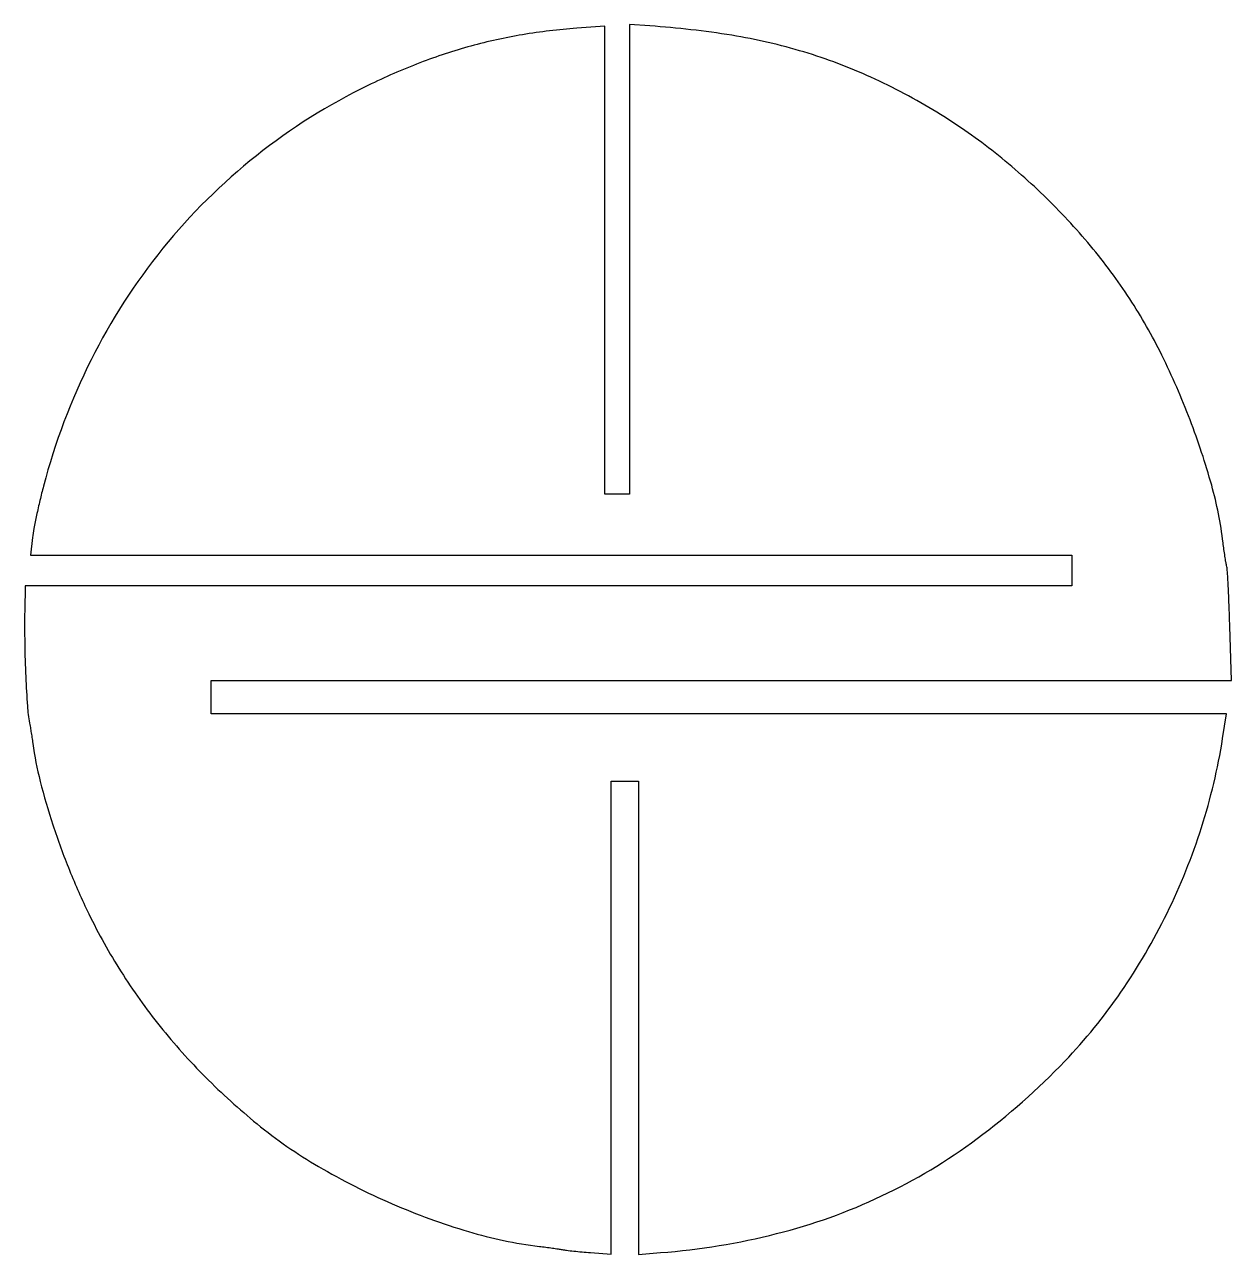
# Model space of a CAD drawing. Extents: x 1 to 396, y 0 to 403.
import ezdxf

# ---------------------------------------------------------------- set-up
doc = ezdxf.new("R2010")
doc.units = 0

msp = doc.modelspace()

# ---------------------------------------------------------------- linework, layer by layer
msp.add_lwpolyline([(199, 325.917248), (199, 249), (195, 249), (191, 249), (191, 325.650823), (191, 402.301646), (181.75, 401.634728, 0.023309), (164.006343, 399.520693, 0.025542), (147.078831, 395.801683, 0.025149), (130.388807, 390.314709, 0.021282), (113.354737, 382.901593, 0.054553), (76.804699, 359.883158, 0.05481), (46.161989, 329.537027, 0.054314), (22.617991, 292.984844, 0.051767), (7.040987, 251.634649, 0.006149), (5.872053, 246.949962, 0.005572), (4.777864, 242.081741, 0.005586), (3.895695, 237.702247, 0.017748), (3.443141, 234.75), (2.769553, 229), (173.384777, 229), (344, 229), (344, 224), (344, 219), (172.5, 219), (1, 219), (0.883538, 210.75, 0.007556), (0.894119, 200.121928, 0.006938), (1.221921, 189.192074, 0.00653), (1.770613, 179.562454, 0.030078), (2.495281, 174.024502, -0.0076), (2.67454, 173.010965, -0.001761), (2.944129, 171.300577, -0.001817), (3.240468, 169.328826, -0.001778), (3.5247, 167.340451, 0.027647), (5.961264, 154.919658, 0.017187), (10.114149, 140.658024, 0.016418), (15.549805, 125.792808, 0.01703), (21.8889, 111.5, 0.028548), (32.458991, 92.540373, 0.027465), (45.246047, 74.651154, 0.027016), (60.138152, 57.994299, 0.025588), (77, 42.718295, 0.039285), (97.157505, 28.737632, 0.029591), (121.226875, 16.55048, 0.0298), (146.309005, 7.39611, 0.042538), (169.5, 2.565841, -0.002714), (171.597626, 2.300664, -0.002448), (173.765625, 2.003817, -0.002452), (175.705996, 1.718736, -0.007779), (177, 1.501485, 0.015612), (178.383854, 1.291379, 0.003523), (180.748437, 1.024454, 0.003648), (183.482421, 0.755478, 0.00353), (186.25, 0.523261), (193, 0.00486), (193, 77.50243), (193, 155), (197.5, 155), (202, 155), (202, 77.469088), (202, -0.061824), (209.25, 0.508475, 0.042006), (247.235149, 6.734543, 0.049057), (281.625916, 19.072725, 0.049117), (312.919495, 37.858765, 0.042284), (341.691857, 63.263858, 0.040246), (360.048402, 85.847876, 0.036789), (375.172001, 111.748139, 0.036468), (386.454108, 139.826727, 0.037858), (393.368124, 168.89968), (394.657072, 177), (228.328536, 177), (62, 177), (62, 182.5), (62, 188), (229.124049, 188), (396.248098, 188), (395.723882, 205.75, 0.002358), (395.485731, 212.702585, 0.003316), (395.202909, 218.902277, 0.001958), (394.909632, 224.121349, 0.044986), (394.686489, 225.598178, -0.01723), (394.446971, 226.747741, -0.004156), (394.132057, 228.666802, -0.004261), (393.807594, 230.876209, -0.004219), (393.519693, 233.098178, 0.037858), (389.783929, 251.904337, 0.023413), (382.72197, 273.315585, 0.023032), (373.443417, 294.578504, 0.03014), (362.950172, 313, 0.029757), (350.095066, 330.354726, 0.026288), (334.757064, 346.832122, 0.026193), (317.709613, 361.671414, 0.028925), (299.739547, 374.12573, 0.029992), (278.141015, 385.597702, 0.034066), (256.209092, 393.857484, 0.032625), (232.552374, 399.317993, 0.023828), (205.75, 402.386116), (199, 402.834497)], format="xyb", close=True)

doc.saveas('drawing.dxf')
